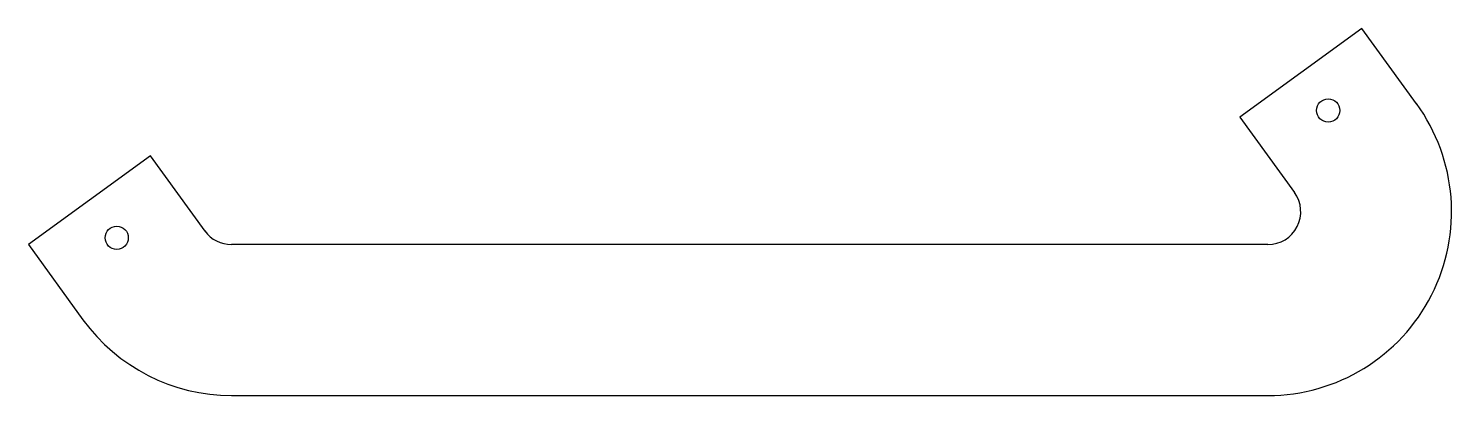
# Model space of a CAD drawing. Extents: x -1.55 to 1.51, y 0 to 0.79.
import ezdxf

# ---------------------------------------------------------------- set-up
doc = ezdxf.new("R2010")
doc.units = 0
doc.header["$MEASUREMENT"] = 0
doc.layers.get('0').update_dxf_attribs({"linetype": 'CONTINUOUS'})

msp = doc.modelspace()

# ---------------------------------------------------------------- linework, layer by layer
at = {"color": 7, "linetype": 'CONTINUOUS'}
for p, q in [((1.3193, 0.79), (1.0564, 0.599)), ((1.4369, 0.6282), (1.3193, 0.79)), ((1.0564, 0.599), (1.1739, 0.4372)), ((-1.2915, 0.5159), (-1.5544, 0.3249)), ((-1.1739, 0.3541), (-1.2915, 0.5159)), ((-1.5544, 0.3249), (-1.4369, 0.1631)), ((1.1168, 0.325), (-1.1168, 0.325)), ((-1.1168, 0), (1.1168, 0))]:
    msp.add_line(p, q, dxfattribs=at)
for centre in [(1.2466, 0.6136), (-1.3642, 0.3395)]:
    msp.add_circle(centre, 0.025, dxfattribs=at)
for centre, radius, start, end in [((1.1168, 0.3957), 0.3957, 270, 36), ((1.1168, 0.3957), 0.0707, 270, 36), ((-1.1168, 0.3957), 0.0707, 216, 270), ((-1.1168, 0.3957), 0.3957, 216, 270)]:
    msp.add_arc(centre, radius, start, end, dxfattribs=at)

doc.saveas('drawing.dxf')
